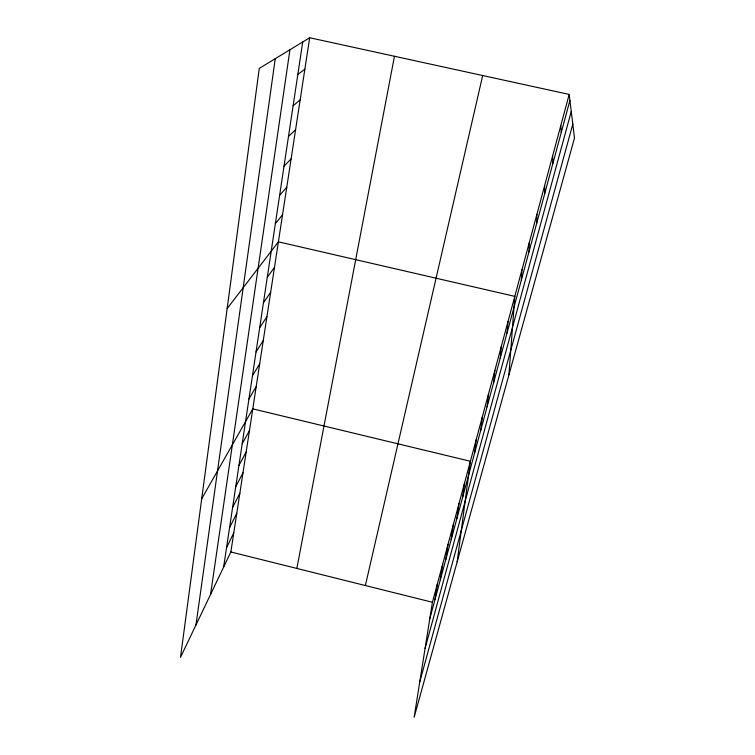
<?xml version="1.0" encoding="UTF-8"?>
<svg xmlns="http://www.w3.org/2000/svg" width="755" height="755" viewBox="0 0 755 755"><rect width="100%" height="100%" fill="white"/><g stroke="black" fill="none" stroke-linecap="round" stroke-linejoin="round"><path stroke-width="1.13" d="M544.648 193.893L544.657 185.513M536.673 223.386L536.899 214.307M528.915 252.113L529.349 242.355M521.346 280.086L521.979 269.705M508.927 374.867L514.797 296.366L278.397 241.836L227.151 308.568M507.011 333.134L508.002 321.611M500.206 358.304L501.358 346.262M493.562 382.87L494.874 370.346M487.079 406.86L488.542 393.865M480.746 430.274L482.351 416.845M474.565 453.16L476.301 439.306M457.171 561.814L470.393 461.267L252.783 408.87L201.708 498.772M462.607 497.356L464.608 482.747M195.96 624.998L275.245 58.682M456.841 518.723L458.946 503.755M210.57 594.421L289.929 49.755M451.188 539.608L453.415 524.31M445.667 560.04L447.998 544.421M223.622 567.099L302.727 41.978M309.682 37.75L259.276 68.394L180.502 657.35L230.851 551.981L309.682 37.75L569.185 94.422L574.498 137.995L414.146 717.25L432.417 602.263L569.185 94.422M440.269 580.029L442.694 564.108M434.974 599.583L437.504 583.388M296.847 568.44L394.459 56.266M365.373 585.54L482.69 75.528M429.803 618.732L569.921 100.415M425.065 648.526L571.261 111.466M419.761 681.907L572.809 124.16M226.557 547.639L233.786 532.803M229.548 527.754L236.787 513.23M232.606 507.454L239.854 493.241M235.739 486.701L242.978 472.819M238.929 465.486L246.177 451.971M242.195 443.808L249.443 430.652M248.952 398.951L256.2 386.607M252.444 375.745L259.692 363.834M256.03 352L263.259 340.552M259.692 327.689L266.911 316.723M263.438 302.802L270.649 292.345M267.279 277.302L274.48 267.383M275.367 223.593L282.53 214.854M279.633 195.29L286.768 187.202M284.012 166.232L291.119 158.843M288.504 136.41L295.573 129.747M293.119 105.785L300.15 99.886M297.857 74.32L304.85 69.233M230.851 551.981L432.417 602.263M560.786 125.604L561.258 132.436M552.613 155.955L552.839 163.59"/></g></svg>
